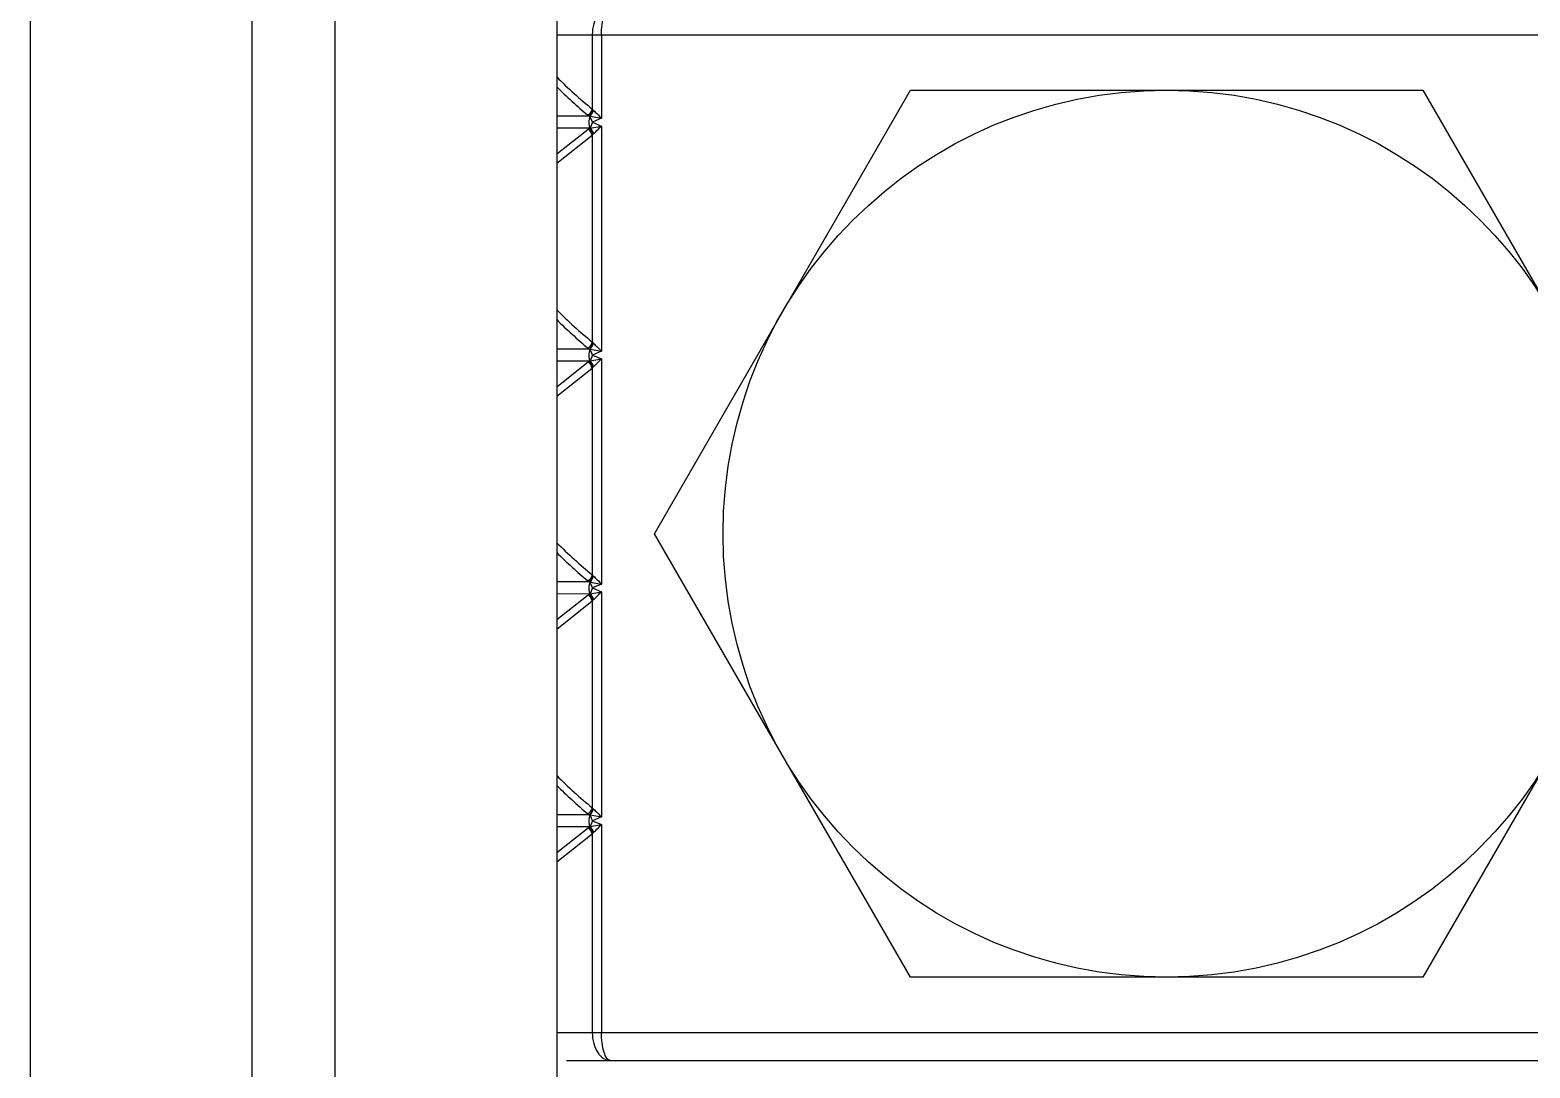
# Model space of a CAD drawing. Extents: x 1169373 to 1354985, y 649019 to 904199.
# Drawn here: x 1279045.6 to 1279277.5, y 808154.4 to 808314.9 of the extents above; entities that cross this region are included whole.
import ezdxf

# ---------------------------------------------------------------- set-up
doc = ezdxf.new("R2010")
doc.units = 0
doc.header["$LTSCALE"] = 1000
doc.header["$MEASUREMENT"] = 0

# ---------------------------------------------------------------- blocks, each defined once
blk = doc.blocks.new('gfhhrryyfd')
at = {"linetype": 'Continuous'}
for p, q in [((3693152.86, -1741005.43), (3693152.86, -1744418.97)), ((3693187.15, -1741005.43), (3693187.15, -1744418.97)), ((3693200.01, -1741005.43), (3693200.01, -1744418.97)), ((3693234.3, -1741005.43), (3693234.3, -1744418.97)), ((3693234.3, -1741316.62), (3693422.89, -1741316.62)), ((3693239.79, -1741316.62), (3693239.79, -1741328.14)), ((3693241.21, -1741316.62), (3693241.21, -1741329.55)), ((3693249.4, -1741393.77), (3693289, -1741325.19)), ((3693289, -1741325.19), (3693368.19, -1741325.19)), ((3693368.19, -1741325.19), (3693407.78, -1741393.77)), ((3693239.33, -1741329.21), (3693234.3, -1741329.21)), ((3693239.42, -1741329.23), (3693239.33, -1741329.21)), ((3693239.45, -1741329.24), (3693241.21, -1741329.55)), ((3693239.91, -1741328.28), (3693239.79, -1741328.14)), ((3693241.21, -1741329.55), (3693239.84, -1741330.15)), ((3693239.96, -1741328.33), (3693239.91, -1741328.28)), ((3693239.31, -1741331.09), (3693234.3, -1741331.08)), ((3693234.3, -1741335.03), (3693239.13, -1741331.21)), ((3693239.31, -1741331.09), (3693239.42, -1741331.07)), ((3693239.42, -1741331.07), (3693239.45, -1741331.05)), ((3693239.84, -1741330.15), (3693239.45, -1741331.05)), ((3693239.45, -1741331.05), (3693241.21, -1741330.75)), ((3693239.84, -1741330.15), (3693241.21, -1741330.75)), ((3693239.89, -1741332.04), (3693239.95, -1741331.98)), ((3693239.95, -1741331.98), (3693239.98, -1741331.95)), ((3693241.21, -1741330.75), (3693241.21, -1741365.55)), ((3693234.3, -1741336.5), (3693239.79, -1741332.15)), ((3693239.79, -1741332.15), (3693239.89, -1741332.04)), ((3693239.79, -1741332.15), (3693239.79, -1741364.14)), ((3693239.91, -1741364.28), (3693239.79, -1741364.14)), ((3693239.96, -1741364.33), (3693239.91, -1741364.28)), ((3693239.33, -1741365.22), (3693234.3, -1741365.22)), ((3693239.42, -1741365.24), (3693239.33, -1741365.22)), ((3693239.45, -1741365.25), (3693241.21, -1741365.55)), ((3693239.84, -1741366.15), (3693239.45, -1741367.06)), ((3693239.45, -1741367.06), (3693241.21, -1741366.75)), ((3693241.21, -1741365.55), (3693239.84, -1741366.15)), ((3693239.84, -1741366.15), (3693241.21, -1741366.75)), ((3693241.21, -1741366.75), (3693241.21, -1741401.56)), ((3693239.31, -1741367.1), (3693234.3, -1741367.08)), ((3693234.3, -1741371.04), (3693239.13, -1741367.22)), ((3693234.3, -1741372.5), (3693239.79, -1741368.16)), ((3693239.31, -1741367.1), (3693239.42, -1741367.07)), ((3693239.42, -1741367.07), (3693239.45, -1741367.06)), ((3693239.79, -1741368.16), (3693239.89, -1741368.04)), ((3693239.79, -1741368.16), (3693239.79, -1741400.15)), ((3693239.89, -1741368.04), (3693239.95, -1741367.99)), ((3693239.95, -1741367.99), (3693239.98, -1741367.96)), ((3693289, -1741462.35), (3693249.4, -1741393.77)), ((3693407.78, -1741393.77), (3693368.19, -1741462.35)), ((3693239.33, -1741401.22), (3693234.3, -1741401.22)), ((3693239.42, -1741401.24), (3693239.33, -1741401.22)), ((3693239.45, -1741401.25), (3693241.21, -1741401.56)), ((3693239.91, -1741400.29), (3693239.79, -1741400.15)), ((3693241.21, -1741401.56), (3693239.84, -1741402.16)), ((3693239.96, -1741400.34), (3693239.91, -1741400.29)), ((3693239.31, -1741403.1), (3693234.3, -1741403.09)), ((3693234.3, -1741407.04), (3693239.13, -1741403.22)), ((3693239.31, -1741403.1), (3693239.42, -1741403.08)), ((3693239.42, -1741403.08), (3693239.45, -1741403.06)), ((3693239.84, -1741402.16), (3693239.45, -1741403.06)), ((3693239.45, -1741403.06), (3693241.21, -1741402.76)), ((3693239.84, -1741402.16), (3693241.21, -1741402.76)), ((3693241.21, -1741402.76), (3693241.21, -1741437.56)), ((3693234.3, -1741408.51), (3693239.79, -1741404.16)), ((3693239.79, -1741404.16), (3693239.89, -1741404.05)), ((3693239.79, -1741404.16), (3693239.79, -1741436.15)), ((3693239.89, -1741404.05), (3693239.95, -1741403.99)), ((3693239.95, -1741403.99), (3693239.98, -1741403.96)), ((3693239.91, -1741436.29), (3693239.79, -1741436.15)), ((3693239.96, -1741436.34), (3693239.91, -1741436.29)), ((3693239.33, -1741437.23), (3693234.3, -1741437.23)), ((3693239.42, -1741437.25), (3693239.33, -1741437.23)), ((3693239.45, -1741437.26), (3693241.21, -1741437.56)), ((3693239.84, -1741438.16), (3693239.45, -1741439.07)), ((3693241.21, -1741437.56), (3693239.84, -1741438.16)), ((3693239.84, -1741438.16), (3693241.21, -1741438.76)), ((3693239.31, -1741439.11), (3693234.3, -1741439.09)), ((3693234.3, -1741443.05), (3693239.13, -1741439.23)), ((3693234.3, -1741444.51), (3693239.79, -1741440.17)), ((3693239.31, -1741439.11), (3693239.42, -1741439.08)), ((3693239.42, -1741439.08), (3693239.45, -1741439.07)), ((3693239.45, -1741439.07), (3693241.21, -1741438.76)), ((3693239.79, -1741440.17), (3693239.89, -1741440.05)), ((3693239.79, -1741440.17), (3693239.79, -1741470.92)), ((3693239.89, -1741440.05), (3693239.95, -1741440)), ((3693239.95, -1741440), (3693239.98, -1741439.97)), ((3693241.21, -1741438.76), (3693241.21, -1741470.92)), ((3693368.19, -1741462.35), (3693289, -1741462.35)), ((3693234.3, -1741470.92), (3693422.89, -1741470.92)), ((3693235.8, -1741475.21), (3693421.39, -1741475.21))]:
    blk.add_line(p, q, dxfattribs=at)
blk.add_circle((3693328.59, -1741393.77), 68.58, dxfattribs=at)
for centre, radius, start, end in [((3693287.26, -1741270.21), 74.89, 224.9882, 230.6634), ((3693287.61, -1741270.91), 75.72, 225.2411, 230.1872), ((3693239.98, -1741328.05), 1.33, 230.2237, 240.9585), ((3693239.96, -1741332.26), 1.34, 119.1442, 128.3025), ((3693287.26, -1741306.22), 74.89, 224.9882, 230.6634), ((3693287.61, -1741306.91), 75.72, 225.2411, 230.1872), ((3693239.98, -1741364.05), 1.33, 230.2237, 240.9585), ((3693239.96, -1741368.27), 1.34, 119.1442, 128.3025), ((3693287.26, -1741342.22), 74.89, 224.9882, 230.6634), ((3693287.61, -1741342.92), 75.72, 225.2411, 230.1872), ((3693239.98, -1741400.06), 1.33, 230.2237, 240.9585), ((3693239.96, -1741404.27), 1.34, 119.1442, 128.3025), ((3693287.26, -1741378.23), 74.89, 224.9882, 230.6634), ((3693287.61, -1741378.92), 75.72, 225.2411, 230.1872), ((3693239.98, -1741436.06), 1.33, 230.2237, 240.9585), ((3693239.96, -1741440.28), 1.34, 119.1442, 128.3025)]:
    blk.add_arc(centre, radius, start, end, dxfattribs=at)
for points, knots in [([(3693242.59, -1741312.33), (3693242.23, -1741312.33), (3693241.42, -1741312.59), (3693240.52, -1741313.58), (3693239.92, -1741314.98), (3693239.79, -1741316.05), (3693239.79, -1741316.62)], [0, 0, 0, 0, 0.195972, 0.42512, 0.697797, 1, 1, 1, 1]), ([(3693241.21, -1741316.62), (3693241.21, -1741315.59), (3693241.37, -1741314.19), (3693241.91, -1741312.73), (3693242.39, -1741312.33), (3693242.59, -1741312.33)], [0, 0, 0, 0, 0.657525, 0.871922, 1, 1, 1, 1]), ([(3693239.44, -1741329.22), (3693239.37, -1741329.35), (3693239.18, -1741329.95), (3693239.21, -1741330.63), (3693239.42, -1741331.07)], [0, 0, 0, 0, 0.236634, 1, 1, 1, 1]), ([(3693239.84, -1741330.15), (3693239.8, -1741330.06), (3693239.67, -1741329.75), (3693239.51, -1741329.45), (3693239.44, -1741329.22)], [0, 0, 0, 0, 0.285481, 1, 1, 1, 1]), ([(3693239.96, -1741328.33), (3693240.06, -1741328.41), (3693240.48, -1741328.81), (3693240.89, -1741329.23), (3693241.21, -1741329.55)], [0, 0, 0, 0, 0.225254, 1, 1, 1, 1]), ([(3693239.98, -1741331.95), (3693240.08, -1741331.86), (3693240.5, -1741331.47), (3693240.9, -1741331.06), (3693241.21, -1741330.75)], [0, 0, 0, 0, 0.226794, 1, 1, 1, 1]), ([(3693239.96, -1741364.33), (3693240.06, -1741364.42), (3693240.48, -1741364.82), (3693240.89, -1741365.23), (3693241.21, -1741365.55)], [0, 0, 0, 0, 0.225254, 1, 1, 1, 1]), ([(3693239.44, -1741365.22), (3693239.37, -1741365.36), (3693239.18, -1741365.95), (3693239.21, -1741366.64), (3693239.42, -1741367.07)], [0, 0, 0, 0, 0.236634, 1, 1, 1, 1]), ([(3693239.84, -1741366.15), (3693239.8, -1741366.06), (3693239.67, -1741365.75), (3693239.51, -1741365.45), (3693239.44, -1741365.22)], [0, 0, 0, 0, 0.285481, 1, 1, 1, 1]), ([(3693239.98, -1741367.96), (3693240.08, -1741367.87), (3693240.5, -1741367.47), (3693240.9, -1741367.07), (3693241.21, -1741366.75)], [0, 0, 0, 0, 0.226794, 1, 1, 1, 1]), ([(3693239.44, -1741401.23), (3693239.37, -1741401.36), (3693239.18, -1741401.96), (3693239.21, -1741402.64), (3693239.42, -1741403.08)], [0, 0, 0, 0, 0.236634, 1, 1, 1, 1]), ([(3693239.84, -1741402.16), (3693239.8, -1741402.07), (3693239.67, -1741401.76), (3693239.51, -1741401.46), (3693239.44, -1741401.23)], [0, 0, 0, 0, 0.285481, 1, 1, 1, 1]), ([(3693239.96, -1741400.34), (3693240.06, -1741400.42), (3693240.48, -1741400.82), (3693240.89, -1741401.24), (3693241.21, -1741401.56)], [0, 0, 0, 0, 0.225254, 1, 1, 1, 1]), ([(3693239.98, -1741403.96), (3693240.08, -1741403.87), (3693240.5, -1741403.48), (3693240.9, -1741403.07), (3693241.21, -1741402.76)], [0, 0, 0, 0, 0.226794, 1, 1, 1, 1]), ([(3693239.96, -1741436.34), (3693240.06, -1741436.43), (3693240.48, -1741436.83), (3693240.89, -1741437.24), (3693241.21, -1741437.56)], [0, 0, 0, 0, 0.225254, 1, 1, 1, 1]), ([(3693239.44, -1741437.23), (3693239.37, -1741437.37), (3693239.18, -1741437.96), (3693239.21, -1741438.65), (3693239.42, -1741439.08)], [0, 0, 0, 0, 0.236634, 1, 1, 1, 1]), ([(3693239.84, -1741438.16), (3693239.8, -1741438.07), (3693239.67, -1741437.76), (3693239.51, -1741437.46), (3693239.44, -1741437.23)], [0, 0, 0, 0, 0.285481, 1, 1, 1, 1]), ([(3693239.98, -1741439.97), (3693240.08, -1741439.88), (3693240.5, -1741439.48), (3693240.9, -1741439.08), (3693241.21, -1741438.76)], [0, 0, 0, 0, 0.226794, 1, 1, 1, 1]), ([(3693239.79, -1741470.92), (3693239.79, -1741471.49), (3693239.92, -1741472.57), (3693240.52, -1741473.97), (3693241.42, -1741474.95), (3693242.23, -1741475.21), (3693242.59, -1741475.21)], [0, 0, 0, 0, 0.302203, 0.57488, 0.804028, 1, 1, 1, 1]), ([(3693242.59, -1741475.21), (3693242.39, -1741475.21), (3693241.91, -1741474.81), (3693241.37, -1741473.35), (3693241.21, -1741471.96), (3693241.21, -1741470.92)], [0, 0, 0, 0, 0.128078, 0.342475, 1, 1, 1, 1])]:
    blk.add_open_spline(points, degree=3, knots=knots, dxfattribs=at)
for points in [[(3693239.79, -1741328.14), (3693239.69, -1741328.51), (3693239.44, -1741328.86), (3693239.13, -1741329.07)], [(3693239.91, -1741328.28), (3693239.82, -1741328.63), (3693239.62, -1741328.98), (3693239.33, -1741329.21)], [(3693239.42, -1741329.23), (3693239.68, -1741328.99), (3693239.88, -1741328.67), (3693239.96, -1741328.33)], [(3693239.79, -1741332.15), (3693239.7, -1741331.78), (3693239.44, -1741331.43), (3693239.13, -1741331.21)], [(3693239.89, -1741332.04), (3693239.81, -1741331.67), (3693239.59, -1741331.32), (3693239.31, -1741331.09)], [(3693239.95, -1741331.98), (3693239.87, -1741331.64), (3693239.68, -1741331.3), (3693239.42, -1741331.07)], [(3693239.98, -1741331.95), (3693239.9, -1741331.61), (3693239.71, -1741331.28), (3693239.45, -1741331.05)], [(3693239.79, -1741364.14), (3693239.69, -1741364.51), (3693239.44, -1741364.86), (3693239.13, -1741365.08)], [(3693239.91, -1741364.28), (3693239.82, -1741364.64), (3693239.62, -1741364.98), (3693239.33, -1741365.22)], [(3693239.42, -1741365.24), (3693239.68, -1741365), (3693239.88, -1741364.67), (3693239.96, -1741364.33)], [(3693239.79, -1741368.16), (3693239.7, -1741367.79), (3693239.44, -1741367.43), (3693239.13, -1741367.22)], [(3693239.89, -1741368.04), (3693239.81, -1741367.68), (3693239.59, -1741367.33), (3693239.31, -1741367.1)], [(3693239.95, -1741367.99), (3693239.87, -1741367.64), (3693239.68, -1741367.31), (3693239.42, -1741367.07)], [(3693239.98, -1741367.96), (3693239.9, -1741367.62), (3693239.71, -1741367.29), (3693239.45, -1741367.06)], [(3693239.79, -1741400.15), (3693239.69, -1741400.52), (3693239.44, -1741400.87), (3693239.13, -1741401.08)], [(3693239.91, -1741400.29), (3693239.82, -1741400.64), (3693239.62, -1741400.99), (3693239.33, -1741401.22)], [(3693239.42, -1741401.24), (3693239.68, -1741401), (3693239.88, -1741400.68), (3693239.96, -1741400.34)], [(3693239.79, -1741404.16), (3693239.7, -1741403.79), (3693239.44, -1741403.44), (3693239.13, -1741403.22)], [(3693239.89, -1741404.05), (3693239.81, -1741403.68), (3693239.59, -1741403.33), (3693239.31, -1741403.1)], [(3693239.95, -1741403.99), (3693239.87, -1741403.65), (3693239.68, -1741403.31), (3693239.42, -1741403.08)], [(3693239.98, -1741403.96), (3693239.9, -1741403.62), (3693239.71, -1741403.29), (3693239.45, -1741403.06)], [(3693239.79, -1741436.15), (3693239.69, -1741436.52), (3693239.44, -1741436.87), (3693239.13, -1741437.09)], [(3693239.91, -1741436.29), (3693239.82, -1741436.65), (3693239.62, -1741436.99), (3693239.33, -1741437.23)], [(3693239.42, -1741437.25), (3693239.68, -1741437.01), (3693239.88, -1741436.68), (3693239.96, -1741436.34)], [(3693239.79, -1741440.17), (3693239.7, -1741439.8), (3693239.44, -1741439.44), (3693239.13, -1741439.23)], [(3693239.89, -1741440.05), (3693239.81, -1741439.69), (3693239.59, -1741439.34), (3693239.31, -1741439.11)], [(3693239.95, -1741440), (3693239.87, -1741439.65), (3693239.68, -1741439.32), (3693239.42, -1741439.08)], [(3693239.98, -1741439.97), (3693239.9, -1741439.63), (3693239.71, -1741439.3), (3693239.45, -1741439.07)]]:
    blk.add_open_spline(points, degree=3, dxfattribs=at)

msp = doc.modelspace()

# ---------------------------------------------------------------- block references
at = {"lineweight": -3, "xscale": 0.9999959487468004, "yscale": 0.999995949678123, "zscale": 0.9999959495959999}
msp.add_blockref('gfhhrryyfd', (-2414092.33, 2549623.71), dxfattribs=at)

doc.saveas('drawing.dxf')
